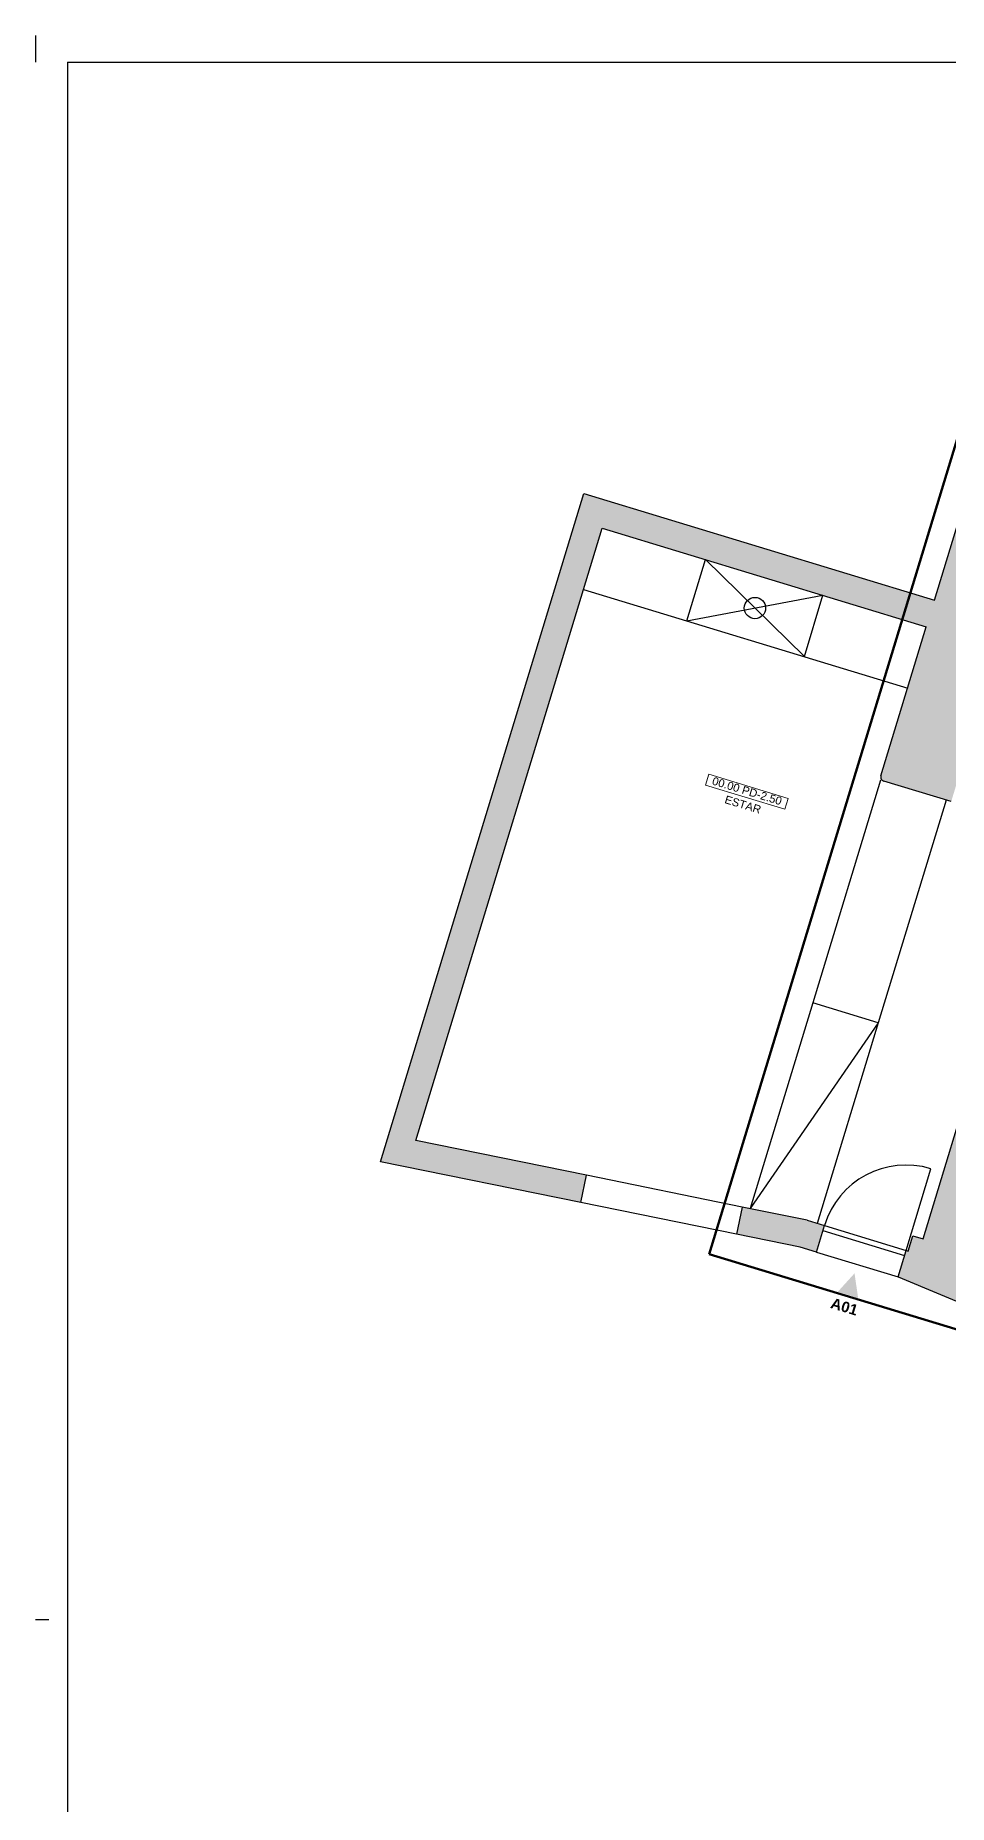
# Model space of a CAD drawing. Header units: metres. Extents: x 0 to 1.05, y 0 to 0.59.
# Drawn here: x 0 to 0.1712, y 0.2624 to 0.594 of the extents above; entities that cross this region are included whole.
import ezdxf
from ezdxf.xclip import XClip

# ---------------------------------------------------------------- set-up
doc = ezdxf.new("R2010")
doc.units = ezdxf.units.M
doc.header["$MEASUREMENT"] = 0
doc.header["$XCLIPFRAME"] = 0
for name, pattern in [('J-Ponteado', [0.00040100000000000004, 1e-06, -0.0004]), ('J-Tracejado Largo', [0.0036, 0.0024, -0.0012]), ('Ponteado', [0.00025, 0, -0.00025]), ('Wipeout_Contour', [1, 0, -1])]:
    doc.linetypes.add(name, pattern=pattern)
for name, color, linetype in [('A-Folha rótulo', 7, 'Continuous'), ('A-Percursos', 7, 'Continuous'), ('A-Processo Vinha', 7, 'Continuous')]:
    doc.layers.add(name, color=color, linetype=linetype)
doc.styles.add('GENERATED_STYLE_2', font='')
doc.styles.add('GENERATED_STYLE_3', font='')
doc.styles.get('GENERATED_STYLE_2').set_extended_font_data('Swis721 BT')
doc.styles.get('GENERATED_STYLE_3').set_extended_font_data('Swis721 BT', bold=True)

# ---------------------------------------------------------------- blocks, each defined once
blk = doc.blocks.new('Desenho_1_2', base_point=(-1.335628882777242, -1.184958488912059))
at = {"color": 254, "linetype": 'Wipeout_Contour', "lineweight": 0, "ltscale": 3.864155545903943}
blk.add_wipeout([(0, 0), (1.054999999999999, 0), (1.054999999999999, 0.5939999999999417), (0, 0.5939999999999417)], dxfattribs=at)
at = {"layer": 'A-Percursos', "linetype": 'Continuous', "lineweight": 0, "ltscale": 1000, "true_color": 0xe5e5e5}
for points in [[(0.09754132477195476, 0.4729252876885703), (0.1062734910135223, 0.5016263202959457), (0.1670240100324683, 0.4831432350846268), (0.1585247015573426, 0.455207563346782, 0.4142135623730951), (0.1590572046604297, 0.4542093447108098), (0.1688155557469373, 0.4512404081886767), (0.1716856590076743, 0.4503671915645202), (0.1729540901467632, 0.4545362926187237), (0.1746761521032043, 0.4540123626442303), (0.1770741877365276, 0.4643355216131899), (0.1750651154540157, 0.4649467732500985), (0.1856560805117473, 0.4959413389196194), (0.2106560805117537, 0.4959413389196203), (0.210656080511753, 0.4989413389196291), (0.1856560805117529, 0.4989413389196216), (0.1856560805117522, 0.50694133891962), (0.1940560805117413, 0.5069413389196202), (0.1940560805117424, 0.5133413389196209), (0.1762116537829417, 0.5133413389196197), (0.1685375855143401, 0.4881180807365717), (0.1028122208434494, 0.5081147414297624), (0.09256647912000915, 0.4744388631704424)], [(0.07339915214808124, 0.3935743838553123), (0.09754132477195476, 0.4729252876885703), (0.09256647912000915, 0.4744388631704424), (0.06842430649613451, 0.3950879593371845)], [(0.1632333842091649, 0.3662427035192051), (0.1617198087272931, 0.3612678578672599), (0.1981389960400199, 0.346110967732034), (0.2640040146111295, 0.3260718179378523), (0.2655175900930007, 0.3310466635897971), (0.1934779982484909, 0.3529644008561315), (0.2019190922820064, 0.3807087323765947), (0.1902473390216739, 0.3842598133148323), (0.1889344263955799, 0.3799445097521519, -6.513130671390904), (0.1831942198741059, 0.3816909430004651), (0.1845071325001995, 0.3860062465631455), (0.1778102248918119, 0.3880437520195115), (0.1819368837776121, 0.4016073246731178), (0.1769620381256669, 0.4031209001549896), (0.1664026834419117, 0.3684142334806169), (0.1644892812680867, 0.3689963778967214), (0.1636160646439297, 0.3661262746359839)], [(0.07134482604725134, 0.3868221898664441), (0.07339915214808124, 0.3935743838553123), (0.06842430649613451, 0.3950879593371845), (0.06470623886229543, 0.3828673513639589), (0.1022515590182251, 0.3752215925947022), (0.1032891945384788, 0.3803170133356337)], [(0.1314522394181732, 0.3692751428824892), (0.143394928317879, 0.3668431242446351), (0.146412591336694, 0.3659250131960952), (0.1479261668185659, 0.3708998588480406), (0.1475434863838012, 0.3710162877312622), (0.144673383123066, 0.371889504355418), (0.1324898749384245, 0.3743705636234214)]]:
    blk.add_hatch(color=254, dxfattribs=at).paths.add_polyline_path(points)
at = {"layer": 'A-Percursos', "linetype": 'Continuous', "lineweight": 0, "ltscale": 1000, "true_color": 0x000000}
blk.add_hatch(color=178, dxfattribs=at).paths.add_polyline_path([(0.1535627524477412, 0.3619416954440444), (0.1504165683097856, 0.3584719111208801), (0.1542433726574362, 0.35730762228867)])
at = {"color": 169, "linetype": 'J-Tracejado Largo', "lineweight": 50, "ltscale": 1000, "true_color": 0x1f3355}
for p, q in [((0.172966845033736, 0.5189207519729151), (0.1262961495362753, 0.3655615056445649)), ((0.1262961495362753, 0.3655615056445649), (0.3938326941474139, 0.2842605980139711))]:
    blk.add_line(p, q, dxfattribs=at)
at = {"linetype": 'Continuous', "ltscale": 1000}
for p, q in [((0.1685375894070522, 0.4881180841409765), (0.1762116529426839, 0.5133413355625486)), ((0.06470623591838917, 0.3828673521952408), (0.1028122250733137, 0.5081147397211686)), ((0.1028122250733137, 0.5081147397211686), (0.1685375894070522, 0.4881180841409765)), ((0.0713448214690174, 0.386822187328636), (0.1062734918520372, 0.5016263186795169)), ((0.1062734918520372, 0.5016263186795169), (0.1670240122755881, 0.4831432402307889)), ((0.1221538288570201, 0.4842516938911136), (0.1256466943232481, 0.4957321101703497)), ((0.1027806263858092, 0.4901459024002808), (0.1635311468093601, 0.4716628239515528)), ((0.1441579443381492, 0.47755703246072), (0.1476508098043772, 0.4890374487399561)), ((0.1585247042116681, 0.455207563762129), (0.1670240122755881, 0.4831432402307889)), ((0.1716856518817202, 0.450367195062346), (0.1590571971187085, 0.4542093439310488)), ((0.14571888805939, 0.4126264930232692), (0.1339869399393223, 0.374065702858641)), ((0.1580092368661038, 0.4088872049567265), (0.14571888805939, 0.4126264930232692)), ((0.1580092368661038, 0.4088872049567265), (0.1465766587988459, 0.3713104387949117)), ((0.1664026814665139, 0.3684142382966164), (0.1769620353068448, 0.4031209003886222)), ((0.1032891923264906, 0.3803170079780889), (0.0713448214690174, 0.386822187328636)), ((0.1022515606001, 0.3752215859917026), (0.06470623591838917, 0.3828673521952408)), ((0.1022515606001, 0.3752215859917026), (0.1032891923264906, 0.3803170079780889)), ((0.1324898695849127, 0.374370559449729), (0.1032891923264906, 0.3803170079780889)), ((0.1314522378585221, 0.3692751374633427), (0.1022515606001, 0.3752215859917026)), ((0.1324898695849127, 0.374370559449729), (0.1314522378585221, 0.3692751374633427)), ((0.1446733802422334, 0.3718894965339862), (0.1324898695849127, 0.374370559449729)), ((0.1446733802422334, 0.3718894965339862), (0.1479261742871276, 0.3708998602269743)), ((0.1433949224989866, 0.366843123256562), (0.1314522378585221, 0.3692751374633427)), ((0.1464125971556635, 0.3659250163167867), (0.1479261742871276, 0.3708998602269743)), ((0.1476350890643252, 0.3699431588703713), (0.1629423107699734, 0.365285999675154)), ((0.1479261742871276, 0.3708998602269743), (0.1632333802720357, 0.366242701031757)), ((0.1636160702471209, 0.3661262732309321), (0.1644892787533079, 0.368996377300741)), ((0.1644892787533079, 0.368996377300741), (0.1664026814665139, 0.3684142382966164)), ((0.1464125971556635, 0.3659250163167867), (0.1433949224989866, 0.366843123256562)), ((0.1464125971556635, 0.3659250163167867), (0.1617198031405715, 0.3612678571215693)), ((0.1617198031405715, 0.3612678571215693), (0.1632333802720357, 0.366242701031757)), ((0.1632333802720357, 0.366242701031757), (0.1636160702471209, 0.3661262732309321)), ((0.1617198031405715, 0.3612678571215693), (0.1981389883293992, 0.3461109728530383))]:
    blk.add_line(p, q, dxfattribs=at)
at = {"linetype": 'J-Ponteado', "ltscale": 1000}
for p, q in [((0.1256466943232481, 0.4957321101703497), (0.1441579443381492, 0.47755703246072)), ((0.1221538288570201, 0.4842516938911136), (0.1476508098043772, 0.4890374487399561))]:
    blk.add_line(p, q, dxfattribs=at)
at = {"linetype": 'Ponteado', "ltscale": 1000}
for p, q in [((0.15842849328255, 0.4544006338960012), (0.14571888805939, 0.4126264930232692)), ((0.1707188420892638, 0.4506613458294585), (0.1580092368661038, 0.4088872049567265)), ((0.1580092368661038, 0.4088872049567265), (0.1339869399393223, 0.374065702858641)), ((0.1632333802720357, 0.366242701031757), (0.167890539467253, 0.3815499227374051))]:
    blk.add_line(p, q, dxfattribs=at)
at = {"linetype": 'Continuous', "ltscale": 1000}
blk.add_circle((0.1349023172746806, 0.4866445711688114), 0.002000000000000101, dxfattribs=at)
at = {"linetype": 'Ponteado', "ltscale": 1000}
blk.add_arc((0.1632333842091649, 0.3662427035192051), 0.01599999999999909, 73.07784154296712, 163.0778415429671, dxfattribs=at)
at = {"layer": 'A-Folha rótulo', "linetype": 'Continuous', "ltscale": 1000}
for p, q in [((0, 0.594000003799799), (0, 0.5890000067055283)), ((0, 0.594000003799799), (0, 0.5890000067055283)), ((0, 0.594000003799799), (0, 0.5890000067055283)), ((0, 0.594000003799799), (0, 0.5890000067055283)), ((0.005999993368976938, 0.5890000067055283), (0.005999993368976938, 0.004999997094270791)), ((0.005999993368976938, 0.5890000067055283), (1.049000006631022, 0.5890000067055283)), ((0.002500006407505421, 0.2969999940395295), (0, 0.2969999940395295))]:
    blk.add_line(p, q, dxfattribs=at)
at = {"layer": 'A-Folha rótulo', "color": 252, "linetype": 'Continuous', "lineweight": 0, "ltscale": 1000}
for p, q in [((0.1262542694847768, 0.4554872514483937), (0.1256378749880789, 0.4534613039571556)), ((0.1411082150925063, 0.4509680103056524), (0.1262542694847768, 0.4554872514483937)), ((0.1256378749880789, 0.4534613039571556), (0.1404918363165485, 0.4489420470936742)), ((0.1404918363165485, 0.4489420470936742), (0.1411082150925063, 0.4509680103056524))]:
    blk.add_line(p, q, dxfattribs=at)
at = {"layer": 'A-Processo Vinha', "linetype": 'Continuous', "ltscale": 1000}
blk.add_arc((0.1592900624268714, 0.454974705580339), 0.0007999999999992724, 163.077841542938, 253.0778415429575, dxfattribs=at)
at = {"layer": 'A-Folha rótulo', "color": 252, "linetype": 'Continuous', "lineweight": 0, "attachment_point": 8}
for s, insert, char_height, rotation, style in [('\\A1;{\\fSwis721 BT|b0|i0|c0|p34;00.00 PD-2.50}', (0.1331943747661996, 0.451627377514041), 0.0015, 343.0778415429662, 'GENERATED_STYLE_2'), ('\\A1;{\\fSwis721 BT|b0|i0|c0|p34;ESTAR}', (0.1324220489969432, 0.4490888840321577), 0.0015, 343.0778415429671, 'GENERATED_STYLE_2'), ('\\A1;{\\fSwis721 BT|b1|i0|c0|p34;A01}', (0.1513651386152006, 0.3547185409001105), 0.002, 343.0778415429671, 'GENERATED_STYLE_3')]:
    blk.add_mtext(s, dxfattribs=dict(at, insert=insert, char_height=char_height, rotation=rotation, style=style))

msp = doc.modelspace()

# ---------------------------------------------------------------- block references
at = {"color": 55, "linetype": 'Continuous', "lineweight": 0, "ltscale": 1000, "true_color": 0xa79d7c}
ref = msp.add_blockref('Desenho_1_2', (-1.335628882777242, -1.184958488912059), dxfattribs=at)
XClip(ref).set_block_clipping_path([(0, 0), (1.054999999999999, 0.5939999999999417)])

doc.saveas('drawing.dxf')
